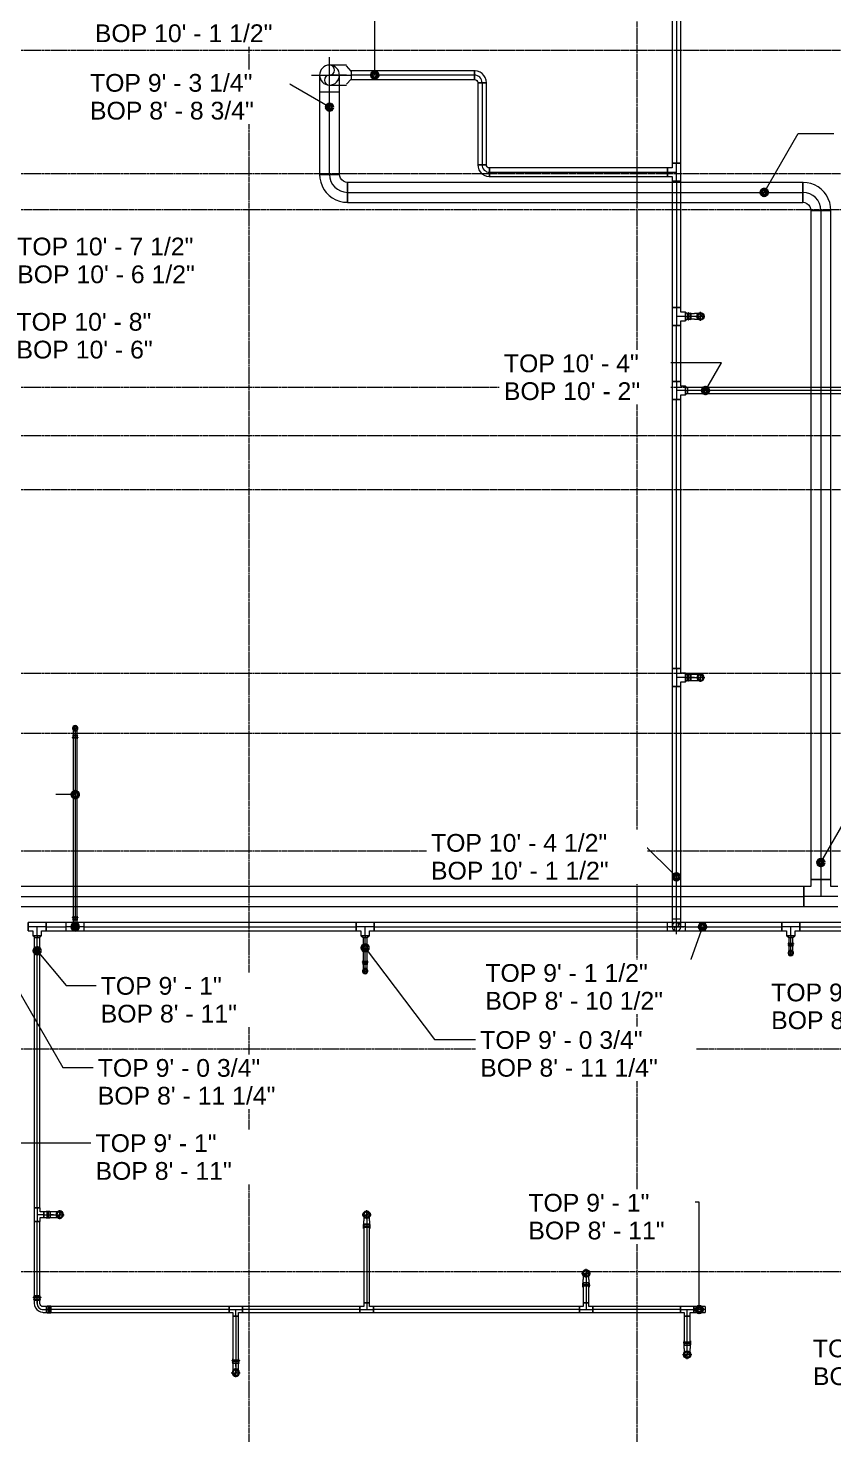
# Model space of a CAD drawing. Header units: inches. Extents: x -3679 to 241, y -496 to 1784.
# Drawn here: x -547.4 to -279.7, y 144.9 to 612.4 of the extents above; entities that cross this region are included whole.
import ezdxf

# ---------------------------------------------------------------- set-up
doc = ezdxf.new("R2010")
doc.units = ezdxf.units.IN
doc.header["$MEASUREMENT"] = 0
doc.linetypes.add('Grid Line', pattern=[0.875, 0.5, -0.125, 0.125, -0.125])
for name, color, linetype, lineweight in [('G-ANNO-DIMS', 251, 'Continuous', 9), ('P-PIPE', 1, 'Continuous', 9), ('P-PIPE-CNTR', 1, 'Continuous', 9), ('S-GRID', 8, 'Continuous', 9)]:
    doc.layers.add(name, color=color, linetype=linetype, lineweight=lineweight)
doc.styles.add('Arial_1', font='arial.ttf', dxfattribs={"height": 5.901198})

# ---------------------------------------------------------------- blocks, each defined once
blk = doc.blocks.new('Elbow - Welded - Generic - Standard-1121388-MAIN LEVEL')
at = {"layer": 'P-PIPE'}
for p, q in [((3.31, 5.98), (-3.31, 5.98)), ((-3.31, 5.98), (3.31, 5.98)), ((-5.98, -3.31), (-5.98, 3.31)), ((-5.98, 3.31), (-5.98, -3.31))]:
    blk.add_line(p, q, dxfattribs=at)
at = {"layer": 'P-PIPE', "flags": 128}
for points in [[(-3.31, 5.98), (-3.41, 5.28), (-3.68, 4.63), (-4.11, 4.08), (-4.68, 3.65), (-5.33, 3.39), (-5.98, 3.31)], [(-5.98, -3.31), (-4.67, -3.22), (-3.38, -2.94), (-2.14, -2.48), (-0.98, -1.85), (0.08, -1.07), (1.01, -0.14), (1.81, 0.91), (2.45, 2.07), (2.92, 3.3), (3.21, 4.59), (3.31, 5.9), (3.31, 5.98)]]:
    blk.add_lwpolyline(points, dxfattribs=at)
blk = doc.blocks.new('Elbow - Welded - Generic - Standard-1127339-MAIN LEVEL')
at = {"layer": 'P-PIPE'}
blk.add_line((-332, 316.26), (-332, 316.26), dxfattribs=at)
blk.add_line((-332, 316.26), (-332, 316.26), dxfattribs=at)
at = {"layer": 'P-PIPE', "flags": 128}
for points in [[(-333.44, 316.26), (-333.44, 315.58), (-333.44, 314.95), (-333.44, 314.42), (-333.44, 314.03), (-333.44, 313.8), (-333.44, 313.74)], [(-330.56, 313.74), (-330.56, 313.84), (-330.56, 314.11), (-330.56, 314.54), (-330.56, 315.1), (-330.56, 315.75), (-330.56, 316.26)]]:
    blk.add_lwpolyline(points, dxfattribs=at)
at = {"layer": 'P-PIPE'}
for start, end in [(90, 270), (270, 90)]:
    blk.add_arc((-332, 313.74), 1.44, start, end, dxfattribs=at)
blk = doc.blocks.new('Victaulic-VicPress316-Elbow 90-45deg Style P568_P571 - Standard-523083-MAIN LEVEL')
at = {"layer": 'P-PIPE'}
for p, q in [((-436.17, 302.52), (-436.17, 302.18)), ((-436.17, 301.89), (-436.17, 301.44)), ((-436.06, 302.52), (-436.06, 301.22)), ((-436.06, 301.33), (-436.06, 300.39)), ((-436.06, 301.33), (-435.41, 301.33)), ((-435.41, 301.33), (-436.06, 301.33)), ((-435.41, 302.52), (-435.41, 302.52)), ((-435.41, 302.52), (-435.41, 302.52)), ((-435.41, 302.52), (-435.41, 302.52)), ((-435.41, 302.52), (-435.41, 302.52)), ((-435.41, 302.18), (-435.41, 302.18)), ((-435.41, 302.18), (-435.41, 302.18)), ((-435.41, 301.89), (-435.41, 301.89)), ((-435.41, 301.89), (-435.41, 301.89)), ((-435.41, 301.33), (-434.75, 301.33)), ((-434.75, 301.33), (-435.41, 301.33)), ((-435.41, 300.39), (-435.41, 301.33)), ((-435.41, 301.22), (-435.41, 301.22)), ((-435.41, 301.22), (-435.41, 301.22)), ((-435.41, 299), (-435.41, 300.39)), ((-434.75, 301.22), (-434.75, 302.52)), ((-434.75, 300.39), (-434.75, 301.33)), ((-434.64, 302.18), (-434.64, 302.52)), ((-434.64, 301.44), (-434.64, 301.89)), ((-435.41, 299), (-435.41, 299))]:
    blk.add_line(p, q, dxfattribs=at)
at = {"layer": 'P-PIPE', "flags": 128}
for points in [[(-436.17, 301.89), (-436.29, 301.96), (-436.3, 302.1), (-436.19, 302.18), (-436.17, 302.18)], [(-435.41, 299.91), (-435.8, 299.82), (-436.12, 299.56), (-436.3, 299.19), (-436.29, 298.78), (-436.1, 298.42), (-435.78, 298.17), (-435.41, 298.09)], [(-436.17, 302.18), (-436.08, 302.18), (-435.83, 302.18), (-435.47, 302.18), (-435.41, 302.18)], [(-435.41, 302.18), (-435.77, 302.18), (-436.05, 302.18), (-436.17, 302.18), (-436.17, 302.18)], [(-436.17, 301.89), (-436.08, 301.89), (-435.83, 301.89), (-435.47, 301.89), (-435.41, 301.89)], [(-435.41, 301.89), (-435.77, 301.89), (-436.05, 301.89), (-436.17, 301.89), (-436.17, 301.89)], [(-436.06, 301.22), (-436.17, 301.41), (-436.17, 301.44)], [(-435.41, 299.77), (-435.77, 299.67), (-436.05, 299.42), (-436.17, 299.07), (-436.11, 298.7), (-435.88, 298.4), (-435.54, 298.25), (-435.41, 298.23)], [(-436.06, 300.39), (-436.06, 299.89), (-436.06, 299.46), (-436.06, 299.15), (-436.06, 299.01), (-436.06, 299)], [(-434.64, 302.18), (-434.73, 302.18), (-434.98, 302.18), (-435.34, 302.18), (-435.41, 302.18)], [(-435.41, 302.18), (-435.04, 302.18), (-434.76, 302.18), (-434.64, 302.18), (-434.64, 302.18)], [(-434.64, 301.89), (-434.73, 301.89), (-434.98, 301.89), (-435.34, 301.89), (-435.41, 301.89)], [(-435.41, 301.89), (-435.04, 301.89), (-434.76, 301.89), (-434.64, 301.89), (-434.64, 301.89)], [(-435.41, 298.09), (-435.01, 298.18), (-434.69, 298.44), (-434.51, 298.81), (-434.52, 299.22), (-434.71, 299.58), (-435.03, 299.83), (-435.41, 299.91)], [(-435.41, 298.23), (-435.04, 298.33), (-434.76, 298.58), (-434.64, 298.93), (-434.7, 299.3), (-434.93, 299.6), (-435.27, 299.75), (-435.41, 299.77)], [(-434.64, 301.44), (-434.73, 301.24), (-434.75, 301.22)], [(-434.75, 299), (-434.75, 299.09), (-434.75, 299.36), (-434.75, 299.76), (-434.75, 300.25), (-434.75, 300.39)], [(-434.64, 302.18), (-434.52, 302.11), (-434.51, 301.98), (-434.62, 301.89), (-434.64, 301.89)]]:
    blk.add_lwpolyline(points, dxfattribs=at)
at = {"layer": 'P-PIPE'}
for radius, start, end in [(0.767, 90, 270), (0.767, 90, 270), (0.767, 90, 270), (0.657, 90, 270), (0.657, 90, 270), (0.657, 90, 180), (0.767, 270, 90), (0.767, 270, 90), (0.767, 270, 90), (0.658, 270, 90), (0.658, 270, 90), (0.658, 0, 90), (0.657, 180, 270), (0.658, 270, 0)]:
    blk.add_arc((-435.41, 299), radius, start, end, dxfattribs=at)
blk = doc.blocks.new('Victaulic-VicPress316-Elbow 90-45deg Style P568_P571 - Standard-V4-MAIN LEVEL')
at = {"layer": 'P-PIPE'}
for p, q in [((-4.17, 1.06), (-4.55, 1.06)), ((-4.55, 1.06), (-4.55, -1.06)), ((-4.55, -1.06), (-4.55, 1.06)), ((-3.07, 0.95), (-4.55, 0.95)), ((-4.55, -0.95), (-4.55, 0.95)), ((-4.55, 0.95), (-4.55, -0.95)), ((-4.17, -1.06), (-4.17, 1.06)), ((-4.17, 1.06), (-4.17, -1.06)), ((-3.29, 1.06), (-3.85, 1.06)), ((-3.85, -1.06), (-3.85, 1.06)), ((-3.85, 1.06), (-3.85, -1.06)), ((-2.02, 0.95), (-3.18, 0.95)), ((-3.18, 0), (-3.18, 0.95)), ((-3.18, 0.95), (-3.18, 0)), ((-3.07, -0.95), (-3.07, 0.95)), ((-3.07, 0.95), (-3.07, -0.95)), ((-1.06, 4.55), (-1.06, 4.17)), ((1.06, 4.55), (-1.06, 4.55)), ((-1.06, 4.55), (1.06, 4.55)), ((-1.06, 4.17), (1.06, 4.17)), ((1.06, 4.17), (-1.06, 4.17)), ((-1.06, 3.85), (-1.06, 3.29)), ((-1.06, 3.85), (1.06, 3.85)), ((1.06, 3.85), (-1.06, 3.85)), ((-0.95, 4.55), (-0.95, 3.07)), ((-0.95, 4.55), (0.95, 4.55)), ((0.95, 4.55), (-0.95, 4.55)), ((-0.95, 3.18), (-0.95, 2.02)), ((0, 3.18), (-0.95, 3.18)), ((-0.95, 3.18), (0, 3.18)), ((-0.95, 3.07), (0.95, 3.07)), ((0.95, 3.07), (-0.95, 3.07)), ((0, 3.18), (0.95, 3.18)), ((0.95, 3.18), (0, 3.18)), ((0, 2.02), (0, 3.18)), ((0.95, 3.07), (0.95, 4.55)), ((0.95, 2.02), (0.95, 3.18)), ((1.06, 4.17), (1.06, 4.55)), ((1.06, 3.29), (1.06, 3.85)), ((-4.55, -0.95), (-3.07, -0.95)), ((-4.55, -1.06), (-4.17, -1.06)), ((-3.85, -1.06), (-3.29, -1.06)), ((-3.18, 0), (-3.18, -0.95)), ((-3.18, -0.95), (-3.18, 0)), ((-2.02, 0), (-3.18, 0)), ((-3.18, -0.95), (-2.02, -0.95))]:
    blk.add_line(p, q, dxfattribs=at)
at = {"layer": 'P-PIPE', "flags": 128}
for points in [[(-4.17, 1.06), (-4.1, 1.2), (-3.94, 1.21), (-3.85, 1.08), (-3.85, 1.06)], [(-4.17, 1.06), (-4.17, 0.97), (-4.17, 0.71), (-4.17, 0.32), (-4.17, -0.12), (-4.17, -0.54), (-4.17, -0.86), (-4.17, -1.04), (-4.17, -1.06)], [(-4.17, -1.06), (-4.17, -0.97), (-4.17, -0.71), (-4.17, -0.32), (-4.17, 0.12), (-4.17, 0.54), (-4.17, 0.86), (-4.17, 1.04), (-4.17, 1.06)], [(-3.85, -1.06), (-3.85, -0.97), (-3.85, -0.71), (-3.85, -0.32), (-3.85, 0.12), (-3.85, 0.54), (-3.85, 0.86), (-3.85, 1.04), (-3.85, 1.06)], [(-3.85, 1.06), (-3.85, 0.97), (-3.85, 0.71), (-3.85, 0.32), (-3.85, -0.12), (-3.85, -0.54), (-3.85, -0.86), (-3.85, -1.04), (-3.85, -1.06)], [(-3.29, 1.06), (-3.09, 0.97), (-3.07, 0.95)], [(-0.95, 2.02), (-1.04, 1.58), (-1.3, 1.22), (-1.69, 1), (-2.02, 0.95)], [(-2.02, -0.95), (-1.28, -0.86), (-0.59, -0.58), (0.02, -0.15), (0.49, 0.43), (0.81, 1.1), (0.94, 1.83), (0.95, 2.02)], [(-1.06, 3.85), (-1.2, 3.92), (-1.21, 4.08), (-1.08, 4.17), (-1.06, 4.17)], [(1.06, 4.17), (0.97, 4.17), (0.71, 4.17), (0.32, 4.17), (-0.12, 4.17), (-0.54, 4.17), (-0.86, 4.17), (-1.04, 4.17), (-1.06, 4.17)], [(-1.06, 4.17), (-0.97, 4.17), (-0.71, 4.17), (-0.32, 4.17), (0.12, 4.17), (0.54, 4.17), (0.86, 4.17), (1.04, 4.17), (1.06, 4.17)], [(-1.06, 3.85), (-0.97, 3.85), (-0.71, 3.85), (-0.32, 3.85), (0.12, 3.85), (0.54, 3.85), (0.86, 3.85), (1.04, 3.85), (1.06, 3.85)], [(1.06, 3.85), (0.97, 3.85), (0.71, 3.85), (0.32, 3.85), (-0.12, 3.85), (-0.54, 3.85), (-0.86, 3.85), (-1.04, 3.85), (-1.06, 3.85)], [(-0.95, 3.07), (-1.06, 3.26), (-1.06, 3.29)], [(1.06, 3.29), (0.97, 3.09), (0.95, 3.07)], [(1.06, 4.17), (1.2, 4.1), (1.21, 3.94), (1.08, 3.85), (1.06, 3.85)], [(-3.85, -1.06), (-3.92, -1.2), (-4.08, -1.21), (-4.17, -1.08), (-4.17, -1.06)], [(-3.07, -0.95), (-3.26, -1.06), (-3.29, -1.06)]]:
    blk.add_lwpolyline(points, dxfattribs=at)
at = {"layer": 'P-PIPE'}
blk.add_arc((-2.02, 2.02), 2.02, 270, 0, dxfattribs=at)
blk = doc.blocks.new('Victaulic-VicPress316-Elbow 90-45deg Style P568_P571 - Standard-1125944-MAIN LEVEL')
at = {"layer": 'P-PIPE'}
for p, q in [((-202.65, 171.58), (-202.65, 171.2)), ((-202.65, 170.88), (-202.65, 170.32)), ((-202.55, 171.58), (-202.55, 170.1)), ((-202.55, 170.21), (-202.55, 169.05)), ((-201.6, 170.21), (-202.55, 170.21)), ((-202.55, 170.21), (-201.6, 170.21)), ((-201.6, 171.58), (-201.6, 171.58)), ((-201.6, 171.58), (-201.6, 171.58)), ((-201.6, 171.58), (-201.6, 171.58)), ((-201.6, 171.58), (-201.6, 171.58)), ((-201.6, 171.2), (-201.6, 171.2)), ((-201.6, 171.2), (-201.6, 171.2)), ((-201.6, 170.88), (-201.6, 170.88)), ((-201.6, 170.88), (-201.6, 170.88)), ((-200.65, 170.21), (-201.6, 170.21)), ((-201.6, 170.21), (-200.65, 170.21)), ((-201.6, 169.05), (-201.6, 170.21)), ((-201.6, 170.1), (-201.6, 170.1)), ((-201.6, 170.1), (-201.6, 170.1)), ((-201.6, 169.05), (-201.6, 167.03)), ((-200.65, 170.1), (-200.65, 171.58)), ((-200.65, 169.05), (-200.65, 170.21)), ((-200.54, 171.2), (-200.54, 171.58)), ((-200.54, 170.32), (-200.54, 170.88)), ((-201.6, 167.03), (-201.6, 167.03))]:
    blk.add_line(p, q, dxfattribs=at)
at = {"layer": 'P-PIPE', "flags": 128}
for points in [[(-202.65, 170.88), (-202.79, 170.95), (-202.8, 171.11), (-202.68, 171.2), (-202.65, 171.2)], [(-202.65, 171.2), (-202.56, 171.2), (-202.3, 171.2), (-201.92, 171.2), (-201.6, 171.2)], [(-201.6, 171.2), (-202.03, 171.2), (-202.38, 171.2), (-202.6, 171.2), (-202.65, 171.2)], [(-202.65, 170.88), (-202.56, 170.88), (-202.3, 170.88), (-201.92, 170.88), (-201.6, 170.88)], [(-201.6, 170.88), (-202.03, 170.88), (-202.38, 170.88), (-202.6, 170.88), (-202.65, 170.88)], [(-202.55, 170.1), (-202.65, 170.29), (-202.65, 170.32)], [(-202.55, 169.05), (-202.55, 168.44), (-202.55, 167.89), (-202.55, 167.45), (-202.55, 167.15), (-202.55, 167.03), (-202.55, 167.03)], [(-200.54, 171.2), (-200.63, 171.2), (-200.89, 171.2), (-201.27, 171.2), (-201.6, 171.2)], [(-201.6, 171.2), (-201.16, 171.2), (-200.81, 171.2), (-200.59, 171.2), (-200.54, 171.2)], [(-200.54, 170.88), (-200.63, 170.88), (-200.89, 170.88), (-201.27, 170.88), (-201.6, 170.88)], [(-201.6, 170.88), (-201.16, 170.88), (-200.81, 170.88), (-200.59, 170.88), (-200.54, 170.88)], [(-200.54, 170.32), (-200.62, 170.12), (-200.65, 170.1)], [(-200.65, 167.03), (-200.65, 167.12), (-200.65, 167.39), (-200.65, 167.82), (-200.65, 168.35), (-200.65, 168.95), (-200.65, 169.05)], [(-200.54, 171.2), (-200.4, 171.13), (-200.39, 170.97), (-200.51, 170.88), (-200.54, 170.88)], [(-201.6, 168.25), (-202.06, 168.16), (-202.46, 167.9), (-202.72, 167.5), (-202.82, 167.04), (-202.73, 166.57), (-202.47, 166.17), (-202.07, 165.9), (-201.61, 165.81), (-201.6, 165.81)], [(-201.6, 168.09), (-202.03, 168), (-202.38, 167.74), (-202.6, 167.35), (-202.65, 166.91), (-202.51, 166.49), (-202.21, 166.17), (-201.8, 165.99), (-201.6, 165.97)], [(-201.6, 165.81), (-201.13, 165.9), (-200.73, 166.16), (-200.47, 166.56), (-200.37, 167.02), (-200.46, 167.49), (-200.72, 167.89), (-201.12, 168.16), (-201.58, 168.25), (-201.6, 168.25)], [(-201.6, 165.97), (-201.16, 166.06), (-200.81, 166.32), (-200.59, 166.71), (-200.54, 167.15), (-200.68, 167.57), (-200.98, 167.89), (-201.39, 168.07), (-201.6, 168.09)]]:
    blk.add_lwpolyline(points, dxfattribs=at)
at = {"layer": 'P-PIPE'}
for radius, start, end in [(1.06, 90, 270), (1.06, 90, 270), (1.06, 90, 270), (0.95, 90, 270), (0.95, 90, 270), (0.95, 90, 180), (0.95, 180, 270), (1.06, 270, 90), (1.06, 270, 90), (1.06, 270, 90), (0.95, 270, 90), (0.95, 270, 90), (0.95, 0, 90), (0.95, 270, 0)]:
    blk.add_arc((-201.6, 167.03), radius, start, end, dxfattribs=at)
blk = doc.blocks.new('Victaulic-VicPress316-Elbow 90-45deg Style P568_P571 - Standard-V3-MAIN LEVEL')
at = {"layer": 'P-PIPE'}
for p, q in [((-202.65, 163.74), (-202.65, 163.18)), ((-202.55, 165.02), (-202.55, 163.85)), ((-202.55, 163.96), (-202.55, 162.48)), ((-202.55, 163.85), (-201.6, 163.85)), ((-201.6, 163.85), (-202.55, 163.85)), ((-201.6, 167.03), (-201.6, 167.03)), ((-201.6, 167.03), (-201.6, 165.02)), ((-201.6, 165.02), (-201.6, 163.85)), ((-201.6, 163.96), (-201.6, 163.96)), ((-201.6, 163.96), (-201.6, 163.96)), ((-201.6, 163.85), (-200.65, 163.85)), ((-200.65, 163.85), (-201.6, 163.85)), ((-200.65, 163.85), (-200.65, 165.02)), ((-200.65, 162.48), (-200.65, 163.96)), ((-200.54, 163.18), (-200.54, 163.74)), ((-202.65, 162.86), (-202.65, 162.48)), ((-201.6, 163.18), (-201.6, 163.18)), ((-201.6, 163.18), (-201.6, 163.18)), ((-201.6, 162.86), (-201.6, 162.86)), ((-201.6, 162.86), (-201.6, 162.86)), ((-201.6, 162.48), (-201.6, 162.48)), ((-201.6, 162.48), (-201.6, 162.48)), ((-201.6, 162.48), (-201.6, 162.48)), ((-201.6, 162.48), (-201.6, 162.48)), ((-200.54, 162.48), (-200.54, 162.86))]:
    blk.add_line(p, q, dxfattribs=at)
at = {"layer": 'P-PIPE', "flags": 128}
for points in [[(-201.6, 168.25), (-202.06, 168.16), (-202.46, 167.9), (-202.72, 167.5), (-202.82, 167.04), (-202.73, 166.57), (-202.47, 166.17), (-202.07, 165.9), (-201.61, 165.81), (-201.6, 165.81)], [(-202.65, 163.74), (-202.57, 163.94), (-202.55, 163.96)], [(-202.55, 167.03), (-202.45, 167.44), (-202.19, 167.77), (-201.82, 167.95), (-201.6, 167.98)], [(-201.6, 166.08), (-202, 166.17), (-202.33, 166.43), (-202.52, 166.81), (-202.55, 167.03)], [(-202.55, 165.02), (-202.55, 165.62), (-202.55, 166.17), (-202.55, 166.61), (-202.55, 166.91), (-202.55, 167.03), (-202.55, 167.03)], [(-201.6, 165.81), (-201.13, 165.9), (-200.73, 166.16), (-200.47, 166.56), (-200.37, 167.02), (-200.46, 167.49), (-200.72, 167.89), (-201.12, 168.16), (-201.58, 168.25), (-201.6, 168.25)], [(-201.6, 167.98), (-201.19, 167.89), (-200.86, 167.63), (-200.67, 167.25), (-200.65, 167.03)], [(-200.65, 167.03), (-200.74, 166.62), (-201, 166.29), (-201.37, 166.11), (-201.6, 166.08)], [(-200.65, 167.03), (-200.65, 166.94), (-200.65, 166.67), (-200.65, 166.24), (-200.65, 165.71), (-200.65, 165.11), (-200.65, 165.02)], [(-200.65, 163.96), (-200.54, 163.77), (-200.54, 163.74)], [(-202.65, 162.86), (-202.79, 162.93), (-202.8, 163.09), (-202.68, 163.18), (-202.65, 163.18)], [(-202.65, 163.18), (-202.56, 163.18), (-202.3, 163.18), (-201.92, 163.18), (-201.6, 163.18)], [(-201.6, 163.18), (-202.03, 163.18), (-202.38, 163.18), (-202.6, 163.18), (-202.65, 163.18)], [(-202.65, 162.86), (-202.56, 162.86), (-202.3, 162.86), (-201.92, 162.86), (-201.6, 162.86)], [(-201.6, 162.86), (-202.03, 162.86), (-202.38, 162.86), (-202.6, 162.86), (-202.65, 162.86)], [(-200.54, 163.18), (-200.63, 163.18), (-200.89, 163.18), (-201.27, 163.18), (-201.6, 163.18)], [(-201.6, 163.18), (-201.16, 163.18), (-200.81, 163.18), (-200.59, 163.18), (-200.54, 163.18)], [(-200.54, 162.86), (-200.63, 162.86), (-200.89, 162.86), (-201.27, 162.86), (-201.6, 162.86)], [(-201.6, 162.86), (-201.16, 162.86), (-200.81, 162.86), (-200.59, 162.86), (-200.54, 162.86)], [(-200.54, 163.18), (-200.4, 163.11), (-200.39, 162.95), (-200.51, 162.86), (-200.54, 162.86)]]:
    blk.add_lwpolyline(points, dxfattribs=at)
at = {"layer": 'P-PIPE'}
for radius, start, end in [(1.06, 90, 270), (1.06, 90, 270), (1.06, 90, 270), (0.95, 90, 270), (0.95, 90, 270), (0.95, 90, 180), (0.95, 180, 270), (1.06, 270, 90), (1.06, 270, 90), (1.06, 270, 90), (0.95, 270, 90), (0.95, 270, 90), (0.95, 0, 90), (0.95, 270, 0)]:
    blk.add_arc((-201.6, 167.03), radius, start, end, dxfattribs=at)
blk = doc.blocks.new('Elbow - Welded - Generic - Standard-V8-MAIN LEVEL')
at = {"layer": 'P-PIPE'}
for p, q in [((-2.52, -1.44), (-2.52, 1.44)), ((-2.52, 1.44), (-2.52, -1.44)), ((1.44, 2.52), (-1.44, 2.52)), ((-1.44, 2.52), (1.44, 2.52))]:
    blk.add_line(p, q, dxfattribs=at)
at = {"layer": 'P-PIPE', "flags": 128}
for points in [[(-1.44, 2.52), (-1.53, 2.08), (-1.79, 1.72), (-2.18, 1.49), (-2.52, 1.44)], [(-2.52, -1.44), (-1.67, -1.34), (-0.85, -1.07), (-0.12, -0.62), (0.51, -0.03), (0.99, 0.68), (1.3, 1.48), (1.43, 2.33), (1.44, 2.52)]]:
    blk.add_lwpolyline(points, dxfattribs=at)
blk = doc.blocks.new('Transition - Generic - Plumbing-CW-1127470-MAIN LEVEL')
at = {"layer": 'P-PIPE'}
for radius, start, end in [(1.3125, 0, 180), (1.3125, 180, 0), (0.5625, 0, 180), (0.5625, 180, 0)]:
    blk.add_arc((-531.75, 313.742802), radius, start, end, dxfattribs=at)

msp = doc.modelspace()

# ---------------------------------------------------------------- linework, layer by layer
at = {"layer": 'G-ANNO-DIMS'}
for p, q in [((-432.22, 596.75), (-432.22, 620.03)), ((-461.48, 594.32), (-471.29, 594.32)), ((-447.25, 586.1), (-461.48, 594.32)), ((-302.8, 557.78), (-291.52, 577.32)), ((-291.52, 577.32), (-279.68, 577.32)), ((-317.04, 501.1), (-342.87, 501.1)), ((-322.33, 491.93), (-317.04, 501.1)), ((-540.83, 357.64), (-549.07, 357.64)), ((-531.75, 357.64), (-540.83, 357.64)), ((-284, 335.07), (-274.93, 350.77)), ((-343.43, 341.75), (-353.42, 341.75)), ((-332, 330.32), (-343.43, 341.75)), ((-323.32, 313.74), (-328.77, 298.51)), ((-558.56, 306.24), (-535.88, 266.95)), ((-544.41, 305.72), (-534.78, 294.23)), ((-435.41, 306.73), (-412.38, 276.24)), ((-328.77, 298.51), (-335.36, 298.51)), ((-534.78, 294.23), (-524.79, 294.23)), ((-412.38, 276.24), (-398.7, 276.24)), ((-535.88, 266.95), (-525.76, 266.95)), ((-574.69, 241.96), (-526.51, 241.96)), ((-324.39, 222.15), (-334.75, 222.15)), ((-324.39, 186.53), (-324.39, 222.15))]:
    msp.add_line(p, q, dxfattribs=at)
at = {"layer": 'G-ANNO-DIMS', "lineweight": 50}
for centre in [(-432.22, 596.75), (-447.25, 586.1), (-302.8, 557.78), (-322.33, 491.93), (-531.75, 357.64), (-284, 335.07), (-332, 330.32), (-323.32, 313.74), (-544.41, 305.72), (-435.41, 306.73), (-324.39, 186.53)]:
    msp.add_circle(centre, 1, dxfattribs=at)
at = {"layer": 'P-PIPE'}
for p, q in [((-333.44, 633.17), (-333.44, 567.44)), ((-330.56, 567.44), (-330.56, 633.17)), ((-441.62, 600.06), (-447.25, 600.06)), ((-440.09, 598.06), (-441.62, 599.81)), ((-450.56, 596.75), (-450.56, 591.12)), ((-443.94, 591.12), (-443.94, 596.75)), ((-441.62, 593.69), (-440.09, 595.44)), ((-399.09, 598.19), (-440.09, 598.19)), ((-440.09, 598.19), (-440.09, 595.31)), ((-440.09, 595.31), (-399.09, 595.31)), ((-399.09, 598.19), (-399.09, 595.31)), ((-398.01, 594.23), (-398.01, 566.97)), ((-398.01, 594.23), (-395.14, 594.23)), ((-395.14, 566.97), (-395.14, 594.23)), ((-450.56, 591.12), (-450.56, 563.76)), ((-443.94, 591.12), (-450.56, 591.12)), ((-447.25, 593.44), (-441.62, 593.44)), ((-443.94, 563.76), (-443.94, 591.12)), ((-398.01, 566.97), (-395.14, 566.97)), ((-334.99, 565.89), (-394.06, 565.89)), ((-394.06, 563.01), (-394.06, 565.89)), ((-334.99, 563.01), (-334.99, 565.89)), ((-333.44, 565.89), (-334.99, 565.89)), ((-334.99, 563.01), (-334.99, 565.89)), ((-334.99, 565.89), (-334.99, 563.01)), ((-333.44, 567.44), (-333.44, 565.89)), ((-333.44, 567.44), (-330.56, 567.44)), ((-330.56, 567.44), (-333.44, 567.44)), ((-333.44, 567.44), (-330.56, 567.44)), ((-330.56, 561.46), (-330.56, 567.44)), ((-443.94, 563.76), (-450.56, 563.76)), ((-289.98, 561.09), (-441.27, 561.09)), ((-441.27, 554.46), (-441.27, 561.09)), ((-394.06, 563.01), (-334.99, 563.01)), ((-334.99, 563.01), (-333.44, 563.01)), ((-333.44, 563.01), (-333.44, 561.46)), ((-333.44, 561.46), (-333.44, 519.55)), ((-333.44, 561.46), (-330.56, 561.46)), ((-333.44, 561.46), (-330.56, 561.46)), ((-330.56, 561.46), (-333.44, 561.46)), ((-330.56, 519.55), (-330.56, 561.46)), ((-289.98, 554.46), (-289.98, 561.09)), ((-441.27, 554.46), (-289.98, 554.46)), ((-287.31, 551.79), (-287.31, 329.37)), ((-287.31, 551.79), (-280.69, 551.79)), ((-280.69, 329.37), (-280.69, 551.79)), ((-333.44, 519.55), (-333.44, 513.57)), ((-330.56, 519.55), (-333.44, 519.55)), ((-333.44, 519.55), (-330.56, 519.55)), ((-333.44, 519.55), (-330.56, 519.55)), ((-330.56, 518), (-330.56, 519.55)), ((-329.01, 518), (-330.56, 518)), ((-330.56, 513.57), (-330.56, 515.13)), ((-330.56, 515.13), (-329.01, 515.13)), ((-329.01, 518), (-329.01, 515.13)), ((-329.01, 515.13), (-329.01, 518)), ((-328.35, 517.37), (-329.01, 517.87)), ((-329.01, 515.25), (-328.35, 515.75)), ((-327.18, 517.51), (-328.35, 517.51)), ((-328.35, 517.51), (-328.35, 515.61)), ((-328.35, 515.61), (-327.18, 515.61)), ((-327.18, 517.51), (-327.18, 515.61)), ((-330.56, 513.57), (-333.44, 513.57)), ((-333.44, 513.57), (-330.56, 513.57)), ((-333.44, 513.57), (-333.44, 494.92)), ((-330.56, 513.57), (-333.44, 513.57)), ((-330.56, 494.92), (-330.56, 513.57)), ((-333.44, 494.92), (-333.44, 488.93)), ((-330.56, 494.92), (-333.44, 494.92)), ((-333.44, 494.92), (-330.56, 494.92)), ((-330.56, 494.92), (-333.44, 494.92)), ((-330.56, 493.36), (-330.56, 494.92)), ((-329.01, 493.36), (-330.56, 493.36)), ((-329.01, 493.36), (-329.01, 490.49)), ((-329.01, 490.49), (-329.01, 493.36)), ((-328.35, 492.74), (-329.01, 493.24)), ((-329.01, 490.61), (-328.35, 491.11)), ((-222.61, 492.88), (-328.35, 492.88)), ((-328.35, 492.88), (-328.35, 490.98)), ((-328.35, 490.98), (-222.61, 490.98)), ((-330.56, 488.93), (-333.44, 488.93)), ((-333.44, 488.93), (-330.56, 488.93)), ((-333.44, 488.93), (-333.44, 399.55)), ((-330.56, 488.93), (-333.44, 488.93)), ((-330.56, 488.93), (-330.56, 490.49)), ((-330.56, 490.49), (-329.01, 490.49)), ((-330.56, 399.55), (-330.56, 488.93)), ((-330.56, 399.55), (-333.44, 399.55)), ((-333.44, 399.55), (-333.44, 393.57)), ((-330.56, 399.55), (-333.44, 399.55)), ((-333.44, 399.55), (-330.56, 399.55)), ((-330.56, 398), (-330.56, 399.55)), ((-329.01, 398), (-330.56, 398)), ((-329.01, 398), (-329.01, 395.13)), ((-329.01, 395.13), (-329.01, 398)), ((-328.35, 397.37), (-329.01, 397.87)), ((-327.18, 397.51), (-328.35, 397.51)), ((-328.35, 395.61), (-328.35, 397.51)), ((-327.18, 395.61), (-327.18, 397.51)), ((-330.56, 393.57), (-333.44, 393.57)), ((-333.44, 393.57), (-330.56, 393.57)), ((-333.44, 393.57), (-333.44, 316.26)), ((-330.56, 393.57), (-333.44, 393.57)), ((-330.56, 393.57), (-330.56, 395.13)), ((-330.56, 395.13), (-329.01, 395.13)), ((-330.56, 316.26), (-330.56, 393.57)), ((-329.01, 395.25), (-328.35, 395.75)), ((-328.35, 395.61), (-327.18, 395.61)), ((-532.41, 377.34), (-532.41, 316.07)), ((-532.41, 377.34), (-531.09, 377.34)), ((-531.09, 316.07), (-531.09, 377.34)), ((-287.31, 329.37), (-280.69, 329.37)), ((-287.31, 329.37), (-287.31, 327.06)), ((-280.69, 329.37), (-287.31, 329.37)), ((-287.31, 329.37), (-280.69, 329.37)), ((-280.69, 327.06), (-280.69, 329.37)), ((-289.63, 327.06), (-701.55, 327.06)), ((-287.31, 327.06), (-289.63, 327.06)), ((-289.63, 327.06), (-289.63, 320.43)), ((-289.63, 320.43), (-289.63, 327.06)), ((-289.63, 320.43), (-289.63, 327.06)), ((-278.37, 327.06), (-280.69, 327.06)), ((-701.55, 320.43), (-289.63, 320.43)), ((-289.63, 320.43), (-278.37, 320.43)), ((-541.41, 315.18), (-547.4, 315.18)), ((-547.4, 312.31), (-547.4, 315.18)), ((-547.4, 315.18), (-547.4, 312.31)), ((-541.41, 312.31), (-541.41, 315.18)), ((-541.41, 315.18), (-541.41, 312.31)), ((-534.74, 315.18), (-541.41, 315.18)), ((-541.41, 312.31), (-541.41, 315.18)), ((-528.76, 315.18), (-534.74, 315.18)), ((-534.74, 312.31), (-534.74, 315.18)), ((-532.41, 316.07), (-531.09, 316.07)), ((-438.4, 315.18), (-528.76, 315.18)), ((-528.76, 312.31), (-528.76, 315.18)), ((-432.41, 315.18), (-438.4, 315.18)), ((-438.4, 312.31), (-438.4, 315.18)), ((-438.4, 315.18), (-438.4, 312.31)), ((-438.4, 312.31), (-438.4, 315.18)), ((-334.99, 315.18), (-432.41, 315.18)), ((-432.41, 312.31), (-432.41, 315.18)), ((-432.41, 312.31), (-432.41, 315.18)), ((-432.41, 315.18), (-432.41, 312.31)), ((-329.01, 315.18), (-334.99, 315.18)), ((-334.99, 312.31), (-334.99, 315.18)), ((-330.56, 316.26), (-333.44, 316.26)), ((-296.99, 315.18), (-329.01, 315.18)), ((-329.01, 312.31), (-329.01, 315.18)), ((-291.01, 315.18), (-296.99, 315.18)), ((-296.99, 312.31), (-296.99, 315.18)), ((-296.99, 315.18), (-296.99, 312.31)), ((-296.99, 312.31), (-296.99, 315.18)), ((-239.09, 315.18), (-291.01, 315.18)), ((-291.01, 312.31), (-291.01, 315.18)), ((-291.01, 312.31), (-291.01, 315.18)), ((-291.01, 315.18), (-291.01, 312.31)), ((-547.4, 312.31), (-545.84, 312.31)), ((-545.84, 312.31), (-545.84, 310.75)), ((-542.97, 310.75), (-545.84, 310.75)), ((-545.84, 310.75), (-542.97, 310.75)), ((-545.72, 310.75), (-545.22, 310.09)), ((-545.36, 310.09), (-545.36, 220.27)), ((-543.46, 310.09), (-545.36, 310.09)), ((-543.59, 310.09), (-543.09, 310.75)), ((-543.46, 220.27), (-543.46, 310.09)), ((-542.97, 312.31), (-541.41, 312.31)), ((-542.97, 310.75), (-542.97, 312.31)), ((-541.41, 312.31), (-534.74, 312.31)), ((-534.74, 312.31), (-528.76, 312.31)), ((-528.76, 312.31), (-438.4, 312.31)), ((-438.4, 312.31), (-436.84, 312.31)), ((-436.84, 312.31), (-436.84, 310.75)), ((-433.97, 310.75), (-436.84, 310.75)), ((-436.84, 310.75), (-433.97, 310.75)), ((-436.72, 310.75), (-435.97, 310.09)), ((-436.06, 310.09), (-436.06, 301.33)), ((-434.75, 310.09), (-436.06, 310.09)), ((-434.84, 310.09), (-434.09, 310.75)), ((-434.75, 301.33), (-434.75, 310.09)), ((-433.97, 312.31), (-432.41, 312.31)), ((-433.97, 310.75), (-433.97, 312.31)), ((-432.41, 312.31), (-334.99, 312.31)), ((-334.99, 312.31), (-329.01, 312.31)), ((-329.01, 312.31), (-296.99, 312.31)), ((-296.99, 312.31), (-295.44, 312.31)), ((-295.44, 312.31), (-295.44, 310.75)), ((-292.56, 310.75), (-295.44, 310.75)), ((-295.44, 310.75), (-292.56, 310.75)), ((-295.31, 310.75), (-294.56, 310.09)), ((-294.66, 310.09), (-294.66, 307.33)), ((-293.34, 310.09), (-294.66, 310.09)), ((-293.44, 310.09), (-292.69, 310.75)), ((-293.34, 307.33), (-293.34, 310.09)), ((-292.56, 312.31), (-291.01, 312.31)), ((-292.56, 310.75), (-292.56, 312.31)), ((-291.01, 312.31), (-239.09, 312.31)), ((-293.34, 307.33), (-294.66, 307.33)), ((-434.75, 301.33), (-436.06, 301.33)), ((-543.46, 220.27), (-545.36, 220.27)), ((-545.36, 220.27), (-545.36, 215.79)), ((-543.45, 220.27), (-545.36, 220.27)), ((-545.36, 220.27), (-543.45, 220.27)), ((-543.45, 218.98), (-543.45, 220.27)), ((-543.45, 215.79), (-545.36, 215.79)), ((-545.36, 215.79), (-543.45, 215.79)), ((-545.36, 215.79), (-545.36, 189.71)), ((-543.46, 215.79), (-545.36, 215.79)), ((-543.46, 189.71), (-543.46, 215.79)), ((-542.16, 218.98), (-543.45, 218.98)), ((-543.45, 215.79), (-543.45, 217.08)), ((-543.45, 217.08), (-542.16, 217.08)), ((-540.09, 218.98), (-542.16, 218.98)), ((-542.16, 217.08), (-542.16, 218.98)), ((-542.16, 218.98), (-542.16, 217.08)), ((-542.16, 217.08), (-542.16, 218.98)), ((-542.16, 217.08), (-540.09, 217.08)), ((-540.09, 217.08), (-540.09, 218.98)), ((-435.86, 214.85), (-435.86, 188.77)), ((-435.86, 214.85), (-433.96, 214.85)), ((-433.96, 188.77), (-433.96, 214.85)), ((-362.95, 195.35), (-362.95, 188.77)), ((-362.95, 195.35), (-361.05, 195.35)), ((-361.05, 188.77), (-361.05, 195.35)), ((-543.46, 189.71), (-545.36, 189.71)), ((-480.65, 187.48), (-541.23, 187.48)), ((-541.23, 187.48), (-541.23, 185.58)), ((-480.65, 187.48), (-480.65, 185.58)), ((-476.16, 187.48), (-480.65, 187.48)), ((-480.65, 185.58), (-480.65, 187.48)), ((-480.65, 187.48), (-480.65, 185.58)), ((-437.15, 187.48), (-476.16, 187.48)), ((-476.16, 187.48), (-476.16, 185.58)), ((-476.16, 185.58), (-476.16, 187.48)), ((-476.16, 187.48), (-476.16, 185.58)), ((-437.15, 187.48), (-437.15, 185.58)), ((-435.86, 187.48), (-437.15, 187.48)), ((-437.15, 187.48), (-437.15, 185.58)), ((-437.15, 185.58), (-437.15, 187.48)), ((-435.86, 188.77), (-433.96, 188.77)), ((-435.86, 188.77), (-435.86, 187.48)), ((-435.86, 188.77), (-433.95, 188.77)), ((-433.95, 188.77), (-435.86, 188.77)), ((-433.95, 187.48), (-433.95, 188.77)), ((-432.66, 187.48), (-433.95, 187.48)), ((-364.24, 187.48), (-432.66, 187.48)), ((-432.66, 187.48), (-432.66, 185.58)), ((-432.66, 187.48), (-432.66, 185.58)), ((-432.66, 185.58), (-432.66, 187.48)), ((-364.24, 187.48), (-364.24, 185.58)), ((-362.95, 187.48), (-364.24, 187.48)), ((-364.24, 187.48), (-364.24, 185.58)), ((-364.24, 185.58), (-364.24, 187.48)), ((-362.95, 188.77), (-361.05, 188.77)), ((-362.95, 188.77), (-362.95, 187.48)), ((-362.95, 188.77), (-361.05, 188.77)), ((-361.05, 188.77), (-362.95, 188.77)), ((-361.05, 187.48), (-361.05, 188.77)), ((-359.76, 187.48), (-361.05, 187.48)), ((-330.65, 187.48), (-359.76, 187.48)), ((-359.76, 187.48), (-359.76, 185.58)), ((-359.76, 187.48), (-359.76, 185.58)), ((-359.76, 185.58), (-359.76, 187.48)), ((-330.65, 187.48), (-330.65, 185.58)), ((-326.16, 187.48), (-330.65, 187.48)), ((-330.65, 185.58), (-330.65, 187.48)), ((-330.65, 187.48), (-330.65, 185.58)), ((-326.16, 185.58), (-326.16, 187.48)), ((-326.16, 187.48), (-326.16, 185.58)), ((-322.41, 187.48), (-326.16, 187.48)), ((-326.16, 187.48), (-326.16, 185.58)), ((-322.41, 187.48), (-322.41, 185.58)), ((-541.23, 185.58), (-480.65, 185.58)), ((-480.65, 185.58), (-479.36, 185.58)), ((-479.36, 185.58), (-479.36, 184.29)), ((-479.36, 184.29), (-479.36, 168.71)), ((-479.36, 184.29), (-477.46, 184.29)), ((-479.36, 184.29), (-477.45, 184.29)), ((-477.45, 184.29), (-479.36, 184.29)), ((-477.46, 168.71), (-477.46, 184.29)), ((-477.45, 185.58), (-476.16, 185.58)), ((-477.45, 184.29), (-477.45, 185.58)), ((-476.16, 185.58), (-437.15, 185.58)), ((-437.15, 185.58), (-432.66, 185.58)), ((-432.66, 185.58), (-364.24, 185.58)), ((-364.24, 185.58), (-359.76, 185.58)), ((-359.76, 185.58), (-330.65, 185.58)), ((-330.65, 185.58), (-329.36, 185.58)), ((-329.36, 185.58), (-329.36, 184.29)), ((-329.36, 184.29), (-329.36, 174.71)), ((-327.46, 184.29), (-329.36, 184.29)), ((-329.36, 184.29), (-327.45, 184.29)), ((-327.45, 184.29), (-329.36, 184.29)), ((-327.46, 174.71), (-327.46, 184.29)), ((-327.45, 185.58), (-326.16, 185.58)), ((-327.45, 184.29), (-327.45, 185.58)), ((-326.16, 185.58), (-322.41, 185.58)), ((-327.46, 174.71), (-329.36, 174.71)), ((-479.36, 168.71), (-477.46, 168.71))]:
    msp.add_line(p, q, dxfattribs=at)
for centre, radius, start, end in [((-447.25, 596.75), 3.31, 0, 180), ((-447.25, 596.75), 3.31, 90, 270), ((-447.25, 596.75), 3.31, 90, 270), ((-447.25, 596.75), 3.31, 0, 180), ((-447.25, 596.75), 3.31, 0, 180), ((-447.25, 596.75), 3.31, 0, 180), ((-447.25, 596.75), 3.31, 0, 180), ((-447.25, 598.41), 1.66, 270, 90), ((-447.25, 596.75), 3.31, 270, 90), ((-447.25, 596.75), 3.31, 270, 90), ((-447.25, 598.41), 1.66, 270, 90), ((-447.25, 596.75), 3.31, 180, 0), ((-447.25, 596.75), 3.31, 180, 0), ((-447.25, 596.75), 3.31, 180, 0), ((-447.25, 596.75), 3.31, 180, 0), ((-447.25, 596.75), 3.31, 180, 0), ((-447.25, 595.09), 1.66, 90, 270), ((-447.25, 595.09), 1.66, 90, 270), ((-324, 516.56), 0.95, 0, 180), ((-324, 516.56), 0.95, 180, 0), ((-324, 516.09), 0.475, 90, 270), ((-324, 517.04), 0.475, 270, 90), ((-324, 396.56), 0.95, 0, 180), ((-324, 397.04), 0.475, 270, 90), ((-324, 396.56), 0.95, 180, 0), ((-324, 396.09), 0.475, 90, 270), ((-531.75, 379.67), 0.657, 0, 180), ((-531.75, 379.67), 0.658, 180, 0), ((-531.75, 379.34), 0.329, 90, 270), ((-531.75, 380), 0.329, 270, 90), ((-531.75, 313.74), 1.44, 0, 180), ((-531.75, 313.74), 1.44, 180, 0), ((-531.75, 313.74), 0.658, 0, 180), ((-531.75, 313.74), 0.657, 180, 0), ((-531.75, 313.41), 0.329, 90, 270), ((-531.75, 314.07), 0.329, 270, 90), ((-332, 313.74), 1.44, 0, 180), ((-332, 313.74), 1.44, 0, 180), ((-332, 313.74), 1.44, 180, 0), ((-332, 313.74), 1.44, 180, 0), ((-332, 313.02), 0.719, 90, 270), ((-332, 314.46), 0.719, 270, 90), ((-294, 305), 0.658, 0, 180), ((-294, 305), 0.657, 180, 0), ((-294, 304.67), 0.329, 90, 270), ((-294, 305.33), 0.329, 270, 90), ((-435.41, 299), 0.657, 0, 180), ((-435.41, 299.33), 0.329, 270, 90), ((-435.41, 299), 0.658, 180, 0), ((-435.41, 298.67), 0.329, 90, 270), ((-536.91, 218.03), 0.95, 0, 180), ((-536.91, 218.03), 0.95, 180, 0), ((-536.91, 217.56), 0.475, 90, 270), ((-536.91, 218.51), 0.475, 270, 90), ((-434.91, 218.03), 0.95, 0, 180), ((-434.91, 218.03), 0.95, 180, 0), ((-434.91, 217.56), 0.475, 90, 270), ((-434.91, 218.51), 0.475, 270, 90), ((-362, 198.53), 0.95, 0, 180), ((-362, 198.53), 0.95, 180, 0), ((-362, 198.06), 0.475, 90, 270), ((-362, 199.01), 0.475, 270, 90), ((-328.41, 171.53), 0.95, 0, 180), ((-328.41, 171.53), 0.95, 180, 0), ((-328.41, 171.06), 0.475, 90, 270), ((-328.41, 172.01), 0.475, 270, 90), ((-478.41, 165.53), 0.95, 0, 180), ((-478.41, 165.53), 0.95, 180, 0), ((-478.41, 165.06), 0.475, 90, 270), ((-478.41, 166.01), 0.475, 270, 90)]:
    msp.add_arc(centre, radius, start, end, dxfattribs=at)
at = {"layer": 'P-PIPE-CNTR'}
for p, q in [((-332, 633.17), (-332, 567.44)), ((-332, 633.17), (-332, 567.44)), ((-447.25, 590.75), (-447.25, 602.75)), ((-447.25, 590.75), (-447.25, 602.75)), ((-447.25, 590.75), (-447.25, 602.75)), ((-453.25, 596.75), (-441.25, 596.75)), ((-453.25, 596.75), (-441.25, 596.75)), ((-453.25, 596.75), (-441.25, 596.75)), ((-447.25, 591.12), (-447.25, 596.75)), ((-441.62, 596.75), (-447.25, 596.75)), ((-441.62, 596.75), (-440.09, 596.75)), ((-399.09, 596.75), (-440.09, 596.75)), ((-399.09, 596.75), (-440.09, 596.75)), ((-396.57, 594.23), (-396.57, 566.97)), ((-396.57, 594.23), (-396.57, 566.97)), ((-447.25, 563.76), (-447.25, 591.12)), ((-447.25, 563.76), (-447.25, 591.12)), ((-332, 561.46), (-332, 567.44)), ((-394.06, 564.45), (-334.99, 564.45)), ((-394.06, 564.45), (-334.99, 564.45)), ((-334.99, 564.45), (-332, 564.45)), ((-332, 561.46), (-332, 519.55)), ((-332, 561.46), (-332, 519.55)), ((-441.27, 557.78), (-289.98, 557.78)), ((-441.27, 557.78), (-289.98, 557.78)), ((-284, 551.79), (-284, 329.37)), ((-284, 551.79), (-284, 329.37)), ((-332, 519.55), (-332, 513.57)), ((-329.01, 516.56), (-332, 516.56)), ((-329.01, 516.56), (-328.35, 516.56)), ((-326.02, 516.56), (-328.55, 516.56)), ((-327.18, 516.56), (-328.35, 516.56)), ((-327.18, 516.56), (-328.35, 516.56)), ((-326.02, 516.56), (-327.18, 516.56)), ((-324, 516.56), (-326.02, 516.56)), ((-325.5, 516.56), (-322.5, 516.56)), ((-324, 515.06), (-324, 518.06)), ((-332, 494.92), (-332, 513.57)), ((-332, 494.92), (-332, 513.57)), ((-332, 494.92), (-332, 488.93)), ((-329.01, 491.93), (-332, 491.93)), ((-329.01, 491.93), (-328.35, 491.93)), ((-222.61, 491.93), (-328.35, 491.93)), ((-222.61, 491.93), (-328.35, 491.93)), ((-332, 399.55), (-332, 488.93)), ((-332, 399.55), (-332, 488.93)), ((-332, 399.55), (-332, 393.57)), ((-324, 395.06), (-324, 398.06)), ((-329.01, 396.56), (-332, 396.56)), ((-332, 316.26), (-332, 393.57)), ((-332, 316.26), (-332, 393.57)), ((-329.01, 396.56), (-328.35, 396.56)), ((-328.35, 396.56), (-327.18, 396.56)), ((-328.35, 396.56), (-327.18, 396.56)), ((-327.18, 396.56), (-326.02, 396.56)), ((-326.02, 396.56), (-324, 396.56)), ((-325.5, 396.56), (-322.5, 396.56)), ((-532.75, 379.67), (-530.75, 379.67)), ((-531.75, 378.67), (-531.75, 380.67)), ((-531.75, 379.67), (-531.75, 378.28)), ((-531.75, 378.28), (-531.75, 377.34)), ((-531.75, 378.28), (-531.75, 376.15)), ((-531.75, 377.34), (-531.75, 316.07)), ((-531.75, 377.34), (-531.75, 316.07)), ((-284, 329.37), (-284, 323.74)), ((-701.55, 323.74), (-289.63, 323.74)), ((-701.55, 323.74), (-289.63, 323.74)), ((-278.37, 323.74), (-289.63, 323.74)), ((-541.41, 313.74), (-547.4, 313.74)), ((-544.41, 310.75), (-544.41, 313.74)), ((-541.41, 313.74), (-534.74, 313.74)), ((-541.41, 313.74), (-534.74, 313.74)), ((-528.76, 313.74), (-534.74, 313.74)), ((-532.75, 313.74), (-530.75, 313.74)), ((-531.75, 315.14), (-531.75, 317.26)), ((-531.75, 315.14), (-531.75, 316.07)), ((-531.75, 313.74), (-531.75, 315.14)), ((-531.75, 312.74), (-531.75, 314.74)), ((-528.76, 313.74), (-438.4, 313.74)), ((-528.76, 313.74), (-438.4, 313.74)), ((-432.41, 313.74), (-438.4, 313.74)), ((-435.41, 310.75), (-435.41, 313.74)), ((-432.41, 313.74), (-334.99, 313.74)), ((-432.41, 313.74), (-334.99, 313.74)), ((-329.01, 313.74), (-334.99, 313.74)), ((-334.5, 313.74), (-329.5, 313.74)), ((-332, 313.74), (-332, 316.26)), ((-332, 311.24), (-332, 316.24)), ((-329.01, 313.74), (-296.99, 313.74)), ((-329.01, 313.74), (-296.99, 313.74)), ((-291.01, 313.74), (-296.99, 313.74)), ((-294, 310.75), (-294, 313.74)), ((-291.01, 313.74), (-239.09, 313.74)), ((-291.01, 313.74), (-239.09, 313.74)), ((-544.41, 310.75), (-544.41, 310.09)), ((-544.41, 220.27), (-544.41, 310.09)), ((-544.41, 220.27), (-544.41, 310.09)), ((-435.41, 310.75), (-435.41, 310.09)), ((-435.41, 301.33), (-435.41, 310.09)), ((-435.41, 301.33), (-435.41, 310.09)), ((-294, 310.75), (-294, 310.09)), ((-294, 307.33), (-294, 310.09)), ((-294, 307.33), (-294, 310.09)), ((-295, 305), (-293, 305)), ((-294, 306.39), (-294, 308.52)), ((-294, 306.39), (-294, 307.33)), ((-294, 305), (-294, 306.39)), ((-294, 304), (-294, 306)), ((-435.41, 300.39), (-435.41, 302.52)), ((-435.41, 300.39), (-435.41, 301.33)), ((-435.41, 299), (-435.41, 300.39)), ((-435.41, 298), (-435.41, 300)), ((-436.41, 299), (-434.41, 299)), ((-544.41, 220.27), (-544.41, 215.79)), ((-542.16, 218.03), (-544.41, 218.03)), ((-544.41, 189.71), (-544.41, 215.79)), ((-544.41, 189.71), (-544.41, 215.79)), ((-542.16, 218.03), (-540.09, 218.03)), ((-542.16, 218.03), (-540.09, 218.03)), ((-540.09, 218.03), (-538.92, 218.03)), ((-538.92, 218.03), (-536.91, 218.03)), ((-538.41, 218.03), (-535.41, 218.03)), ((-536.91, 216.53), (-536.91, 219.53)), ((-436.41, 218.03), (-433.41, 218.03)), ((-434.91, 216.53), (-434.91, 219.53)), ((-434.91, 218.03), (-434.91, 216.02)), ((-434.91, 216.02), (-434.91, 214.85)), ((-434.91, 216.02), (-434.91, 213.48)), ((-434.91, 214.85), (-434.91, 188.77)), ((-434.91, 214.85), (-434.91, 188.77)), ((-363.5, 198.53), (-360.5, 198.53)), ((-362, 197.03), (-362, 200.03)), ((-362, 198.53), (-362, 196.52)), ((-362, 196.52), (-362, 195.35)), ((-362, 196.52), (-362, 193.98)), ((-362, 195.35), (-362, 188.77)), ((-362, 195.35), (-362, 188.77)), ((-544.41, 189.71), (-544.41, 188.55)), ((-434.91, 188.77), (-434.91, 186.53)), ((-362, 188.77), (-362, 186.53)), ((-542.39, 186.53), (-541.23, 186.53)), ((-542.39, 186.53), (-539.86, 186.53)), ((-480.65, 186.53), (-541.23, 186.53)), ((-480.65, 186.53), (-541.23, 186.53)), ((-480.65, 186.53), (-476.16, 186.53)), ((-478.41, 184.29), (-478.41, 186.53)), ((-478.41, 184.29), (-478.41, 168.71)), ((-478.41, 184.29), (-478.41, 168.71)), ((-437.15, 186.53), (-476.16, 186.53)), ((-437.15, 186.53), (-476.16, 186.53)), ((-437.15, 186.53), (-432.66, 186.53)), ((-364.24, 186.53), (-432.66, 186.53)), ((-364.24, 186.53), (-432.66, 186.53)), ((-364.24, 186.53), (-359.76, 186.53)), ((-330.65, 186.53), (-359.76, 186.53)), ((-330.65, 186.53), (-359.76, 186.53)), ((-330.65, 186.53), (-326.16, 186.53)), ((-328.41, 184.29), (-328.41, 186.53)), ((-328.41, 174.71), (-328.41, 184.29)), ((-328.41, 174.71), (-328.41, 184.29)), ((-322.41, 186.53), (-326.16, 186.53)), ((-322.41, 186.53), (-326.16, 186.53)), ((-328.41, 173.55), (-328.41, 176.08)), ((-328.41, 173.55), (-328.41, 174.71)), ((-328.41, 171.53), (-328.41, 173.55)), ((-328.41, 170.03), (-328.41, 173.03)), ((-478.41, 168.71), (-478.41, 167.55)), ((-329.91, 171.53), (-326.91, 171.53)), ((-479.91, 165.53), (-476.91, 165.53)), ((-478.41, 167.55), (-478.41, 165.53)), ((-478.41, 164.03), (-478.41, 167.03))]:
    msp.add_line(p, q, dxfattribs=at)
for centre, radius, start, end in [((-399.09, 594.23), 2.52, 0, 90), ((-394.06, 566.97), 2.52, 180, 270), ((-441.27, 563.76), 5.98, 180, 270), ((-289.98, 551.79), 5.98, 0, 90), ((-542.39, 188.55), 2.02, 180, 270)]:
    msp.add_arc(centre, radius, start, end, dxfattribs=at)
at = {"layer": 'S-GRID', "linetype": 'Grid Line'}
for p, q in [((-474, -484.26), (-474, 1771.74)), ((-345, -484.26), (-345, 1771.74)), ((-3666.39, 605), (228, 605)), ((-3666.39, 564), (228, 564)), ((228, 552), (-3666.39, 552)), ((-3666.39, 493), (228, 493)), ((-3666.39, 477), (228, 477)), ((-3666.39, 459), (228, 459)), ((-3666.39, 398), (228, 398)), ((-3666.39, 378), (228, 378)), ((-3666.39, 339), (226, 339)), ((228, 273), (-3666.39, 273)), ((228, 199), (-3666.39, 199))]:
    msp.add_line(p, q, dxfattribs=at)

# ---------------------------------------------------------------- block references
at = {"layer": 'P-PIPE'}
for name, p, rotation in [('Elbow - Welded - Generic - Standard-V8-MAIN LEVEL', (-396.57, 596.75), 90), ('Elbow - Welded - Generic - Standard-V8-MAIN LEVEL', (-396.57, 564.45), 270), ('Elbow - Welded - Generic - Standard-1121388-MAIN LEVEL', (-447.25, 557.78), 270), ('Elbow - Welded - Generic - Standard-1121388-MAIN LEVEL', (-284, 557.78), 90), ('Victaulic-VicPress316-Elbow 90-45deg Style P568_P571 - Standard-1125944-MAIN LEVEL', (-156.97, 598.16), 90), ('Victaulic-VicPress316-Elbow 90-45deg Style P568_P571 - Standard-523083-MAIN LEVEL', (-967.16, 678.67), 180), ('Victaulic-VicPress316-Elbow 90-45deg Style P568_P571 - Standard-1125944-MAIN LEVEL', (-369.87, 419.63), 90), ('Victaulic-VicPress316-Elbow 90-45deg Style P568_P571 - Standard-V4-MAIN LEVEL', (-544.41, 186.53), 270)]:
    msp.add_blockref(name, p, dxfattribs=dict(at, rotation=rotation))
at = {"layer": 'P-PIPE', "extrusion": (0, 0, -1)}
for p, rotation in [((491.03, 718.16), 90), ((126.81, 338.56), 180)]:
    msp.add_blockref('Victaulic-VicPress316-Elbow 90-45deg Style P568_P571 - Standard-V3-MAIN LEVEL', p, dxfattribs=dict(at, rotation=rotation))
at = {"layer": 'P-PIPE'}
for name, p in [('Transition - Generic - Plumbing-CW-1127470-MAIN LEVEL', (0, 0)), ('Victaulic-VicPress316-Elbow 90-45deg Style P568_P571 - Standard-523083-MAIN LEVEL', (-96.34, 14.74)), ('Elbow - Welded - Generic - Standard-1127339-MAIN LEVEL', (0, 0)), ('Victaulic-VicPress316-Elbow 90-45deg Style P568_P571 - Standard-523083-MAIN LEVEL', (141.4, 6)), ('Victaulic-VicPress316-Elbow 90-45deg Style P568_P571 - Standard-523083-MAIN LEVEL', (0, 0)), ('Victaulic-VicPress316-Elbow 90-45deg Style P568_P571 - Standard-1125944-MAIN LEVEL', (-276.81, -1.5))]:
    msp.add_blockref(name, p, dxfattribs=at)
at = {"layer": 'P-PIPE', "extrusion": (0, 0, -1)}
for p in [(636.5, 51), (563.6, 31.5)]:
    msp.add_blockref('Victaulic-VicPress316-Elbow 90-45deg Style P568_P571 - Standard-V3-MAIN LEVEL', p, dxfattribs=at)

# ---------------------------------------------------------------- texts
at = {"layer": 'G-ANNO-DIMS', "char_height": 5.9012, "attachment_point": 1, "line_spacing_factor": 0.938532, "style": 'Arial_1', "bg_fill": 3, "box_fill_scale": 1.25, "bg_fill_color": 0, "bg_fill_transparency": 0}
for s, insert, width in [('TOP 10\' - 7 1/2"\\PBOP 10\' - 6 1/2"', (-551.04, 542.73), 70.344), ('TOP 10\' - 8"\\PBOP 10\' - 6"', (-551.28, 517.71), 53.928), ('TOP 9\' - 1"\\PBOP 8\' - 11"', (-300.51, 294.84), 53.928), ('TOP 9\' - 10"\\PBOP 9\' - 8"', (-286.64, 176.54), 53.352)]:
    msp.add_mtext(s, dxfattribs=dict(at, insert=insert, width=width))

# ---------------------------------------------------------------- next in the draw order: texts
for s, insert, width in [('TOP 10\' - 4 1/2"\\PBOP 10\' - 1 1/2"', (-525.24, 622.84), 70.344), ('TOP 9\' - 3 1/4"\\PBOP 8\' - 8 3/4"', (-526.85, 597.12), 64.872), ('TOP 10\' - 4"\\PBOP 10\' - 2"', (-389.31, 503.9), 53.928), ('TOP 9\' - 8 3/4"\\PBOP 9\' - 7 1/4"', (-604.63, 360.45), 64.872), ('TOP 10\' - 4 1/2"\\PBOP 10\' - 1 1/2"', (-413.54, 344.55), 70.344), ('TOP 9\' - 1 1/2"\\PBOP 8\' - 10 1/2"', (-395.48, 301.31), 70.344), ('TOP 9\' - 1"\\PBOP 8\' - 11"', (-523.29, 297.03), 53.928), ('TOP 9\' - 0 3/4"\\PBOP 8\' - 11 1/4"', (-397.2, 279.04), 70.344), ('TOP 9\' - 0 3/4"\\PBOP 8\' - 11 1/4"', (-524.26, 269.76), 70.344), ('TOP 9\' - 1"\\PBOP 8\' - 11"', (-525.01, 244.76), 53.928), ('TOP 9\' - 1"\\PBOP 8\' - 11"', (-381.19, 224.95), 53.928)]:
    msp.add_mtext(s, dxfattribs=dict(at, insert=insert, width=width))

doc.saveas('drawing.dxf')
